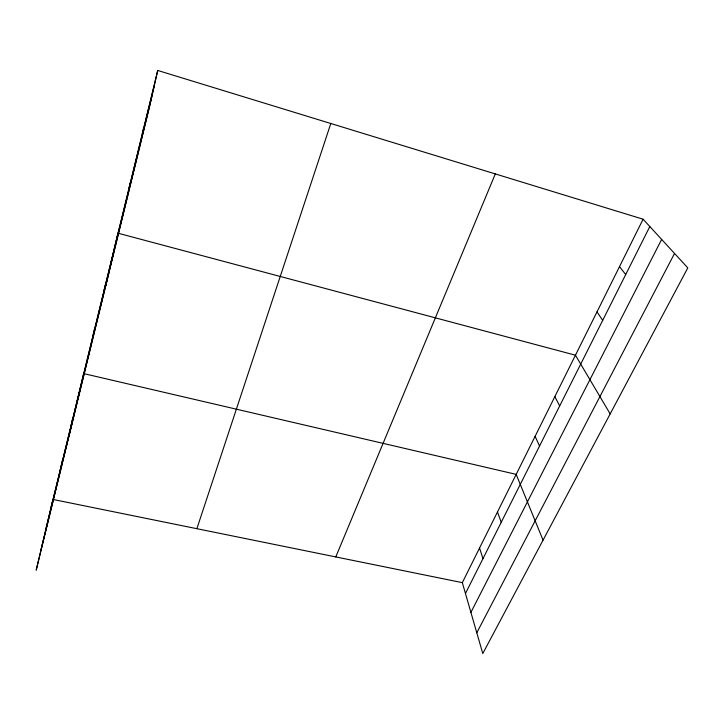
<?xml version="1.0" encoding="UTF-8"?>
<svg xmlns="http://www.w3.org/2000/svg" width="724" height="724" viewBox="0 0 724 724"><rect width="100%" height="100%" fill="white"/><g stroke="black" fill="none" stroke-linecap="round" stroke-linejoin="round"><path stroke-width="1.09" d="M157.732 70.454L149.298 107.767L36.2 570.159L52.943 499.442L462.328 582.648L482.781 653.546L687.8 267.889L643.093 219.209L157.732 70.454L50.399 510.185M142.329 133.922L143.795 127.496M128.899 188.864L130.564 181.67M104.012 290.731L106.003 282.233M105.767 285.736L117.976 233.182L575.444 355.203L610.178 413.902M68.825 436.753L83.685 373.593L516.176 474.374L543.054 540.158M92.455 338.027L94.582 328.977M60.273 469.767L62.726 459.378M70.608 427.459L72.961 417.477M45.956 528.963L154.257 85.821M41.132 549.326L151.823 96.6M196.874 528.692L330.805 123.496M335.782 556.928L495.316 173.914M462.328 582.648L643.093 219.209M465.46 593.49L649.826 226.54M470.908 612.386L661.646 239.409M476.79 632.785L674.533 253.445M619.509 266.622L625.708 274.532M596.983 311.917L602.694 320.343M554.837 396.643L559.679 405.947M535.099 436.328L539.552 446.011M497.479 511.968L501.225 522.294M479.541 548.023L482.971 558.629"/></g></svg>
